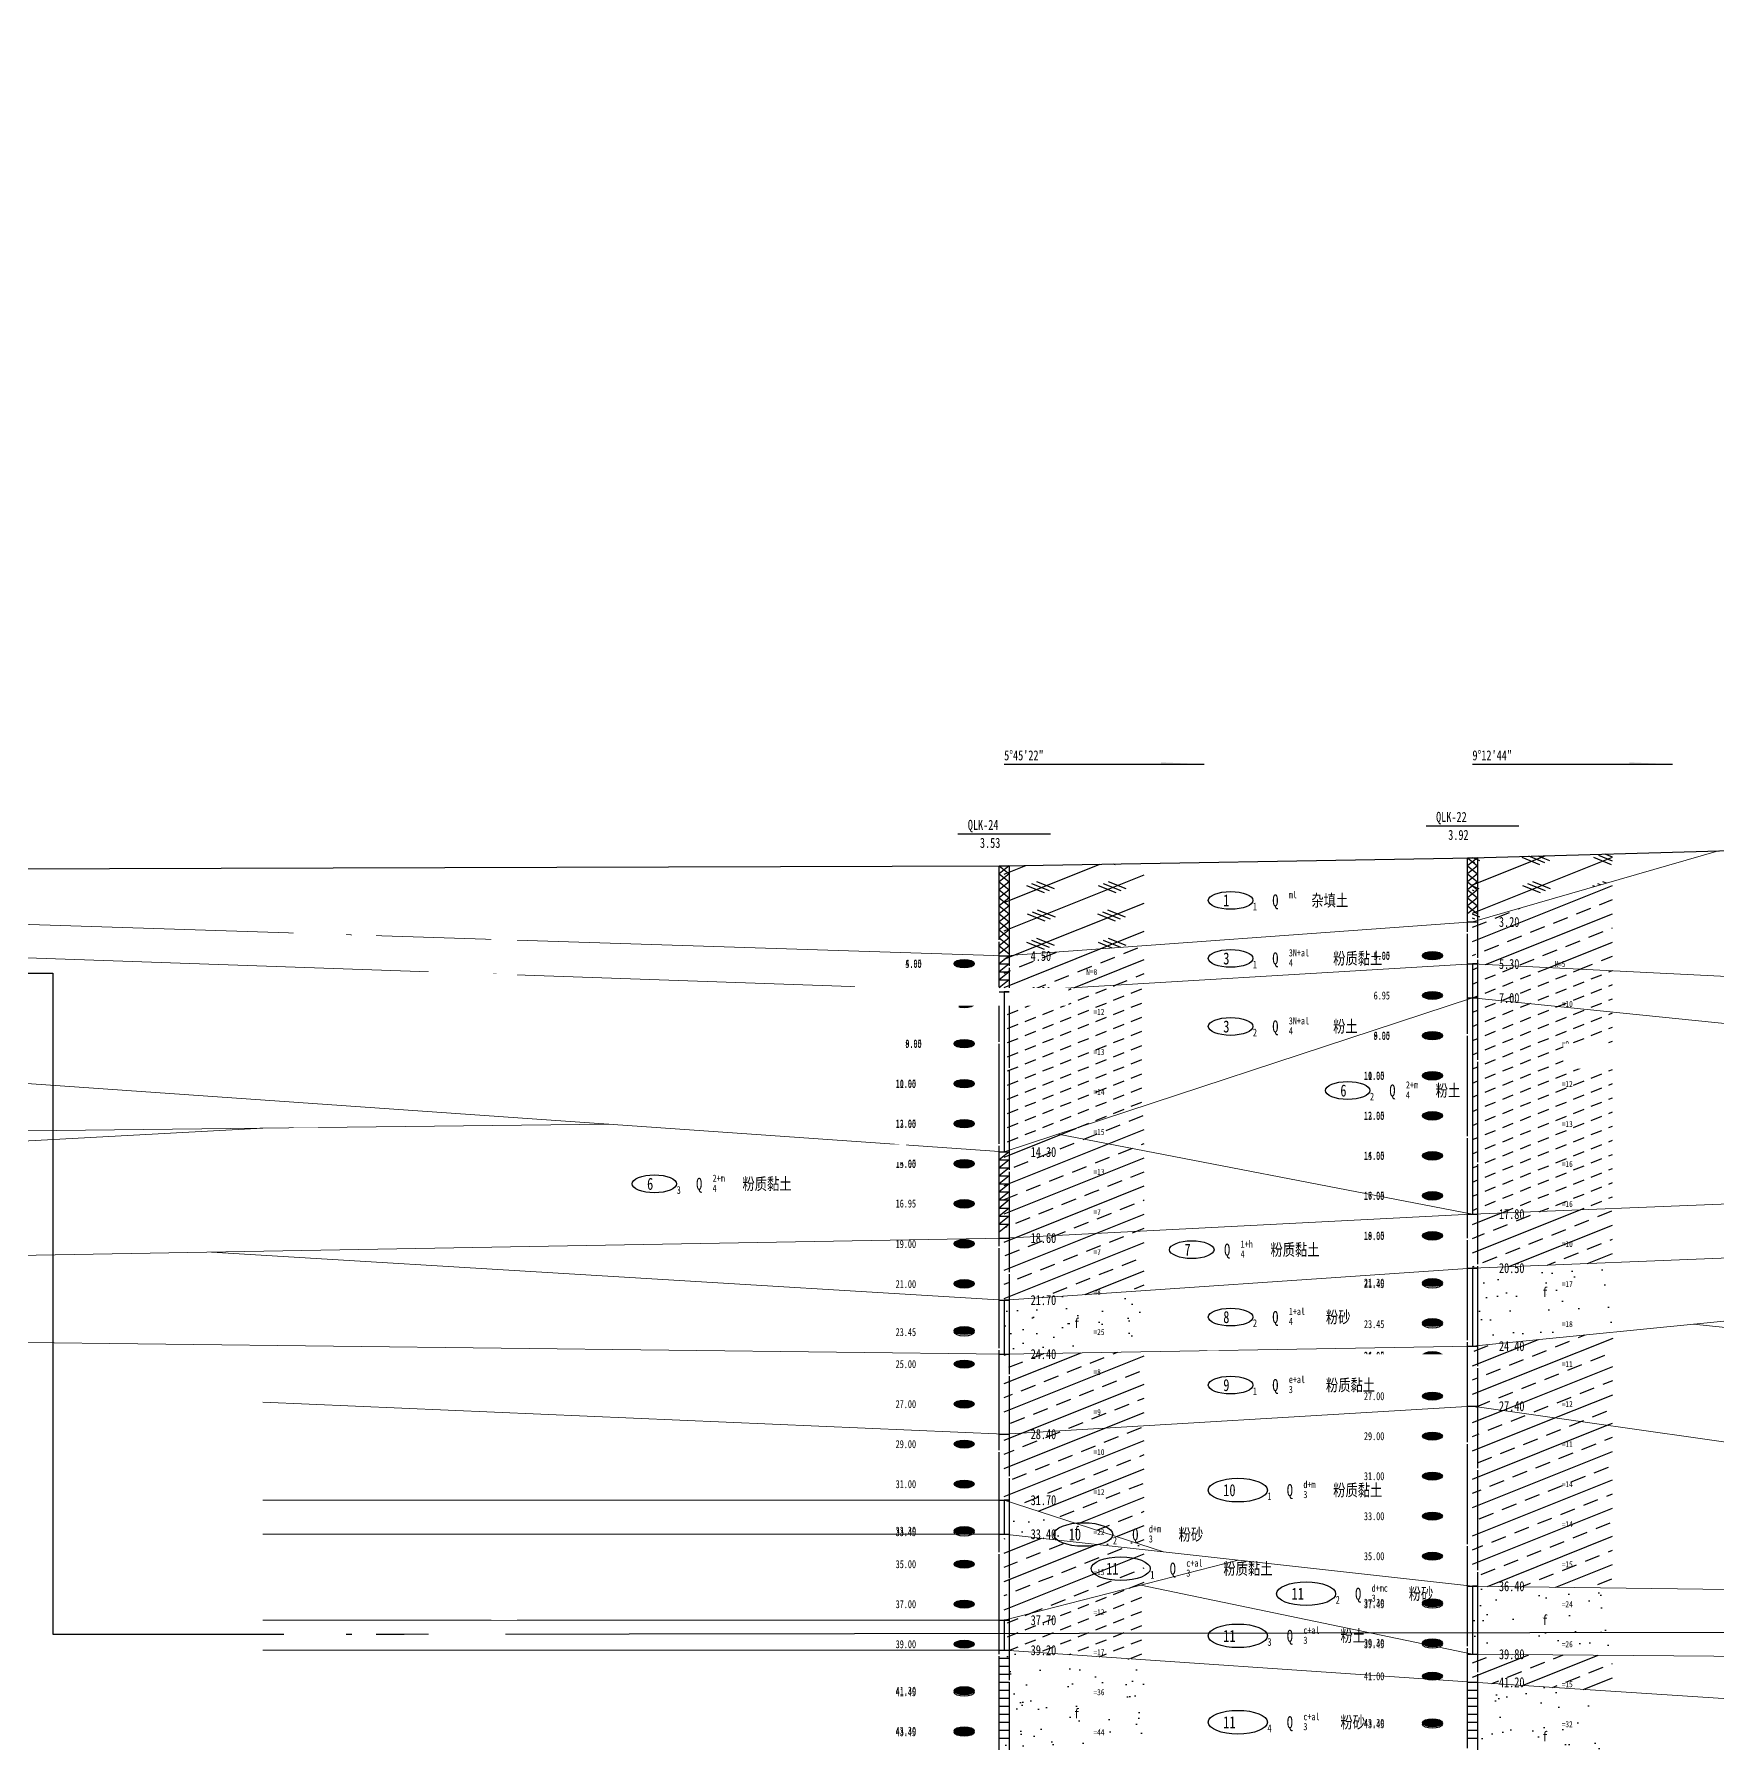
# Model space of a CAD drawing. Header units: millimetres. Extents: x 946 to 3601, y 223 to 2569.
# Drawn here: x 1376.4 to 1460.5, y 293.1 to 378.6 of the extents above; entities that cross this region are included whole.
import ezdxf

# ---------------------------------------------------------------- set-up
doc = ezdxf.new("R2010")
doc.units = ezdxf.units.MM
doc.linetypes.add('sx', pattern=[10, 5, 0, 5, 0])
for name, color, linetype in [('dz-temp', 4, 'Continuous'), ('GiCAD_PouMian', 7, 'Continuous'), ('GICAD_QUYANG', 7, 'Continuous'), ('地形线', 7, 'Continuous'), ('地质-地层符号', 3, 'Continuous'), ('地质-地面线', 7, 'Continuous'), ('地质-填充花纹', 8, 'Continuous'), ('地质-标贯', 7, 'Continuous'), ('地质-钻孔', 7, 'Continuous')]:
    doc.layers.add(name, color=color, linetype=linetype)
doc.layers.add('地质-地层线', color=7, linetype='Continuous', lineweight=15)
doc.layers.add('地质-文字', color=7, linetype='Continuous', lineweight=15)
doc.styles.add('LZ_FONTS_FS', font='', dxfattribs={"width": 0.7})
doc.styles.add('剖线方向', font='', dxfattribs={"width": 0.7, "height": 2.5})
doc.styles.add('叠加符号', font='', dxfattribs={"width": 0.7, "height": 2.5})
doc.styles.add('地层编号', font='', dxfattribs={"width": 0.7, "height": 3})
doc.styles.add('层底标注', font='', dxfattribs={"width": 0.7, "height": 2.5})
doc.styles.add('岩土名称', font='', dxfattribs={"width": 0.7, "height": 3})
doc.styles.add('时代', font='', dxfattribs={"width": 0.7, "height": 3})
doc.styles.add('标贯动探', font='', dxfattribs={"width": 0.7, "height": 1.5})
doc.styles.add('钻孔标注', font='', dxfattribs={"width": 0.7, "height": 2.5})
doc.styles.get('LZ_FONTS_FS').set_extended_font_data('仿宋_GB2312')
doc.styles.get('剖线方向').set_extended_font_data('仿宋_GB2312')
doc.styles.get('叠加符号').set_extended_font_data('仿宋_GB2312')
doc.styles.get('地层编号').set_extended_font_data('仿宋_GB2312')
doc.styles.get('层底标注').set_extended_font_data('仿宋_GB2312')
doc.styles.get('岩土名称').set_extended_font_data('仿宋_GB2312')
doc.styles.get('时代').set_extended_font_data('仿宋_GB2312')
doc.styles.get('标贯动探').set_extended_font_data('仿宋_GB2312')
doc.styles.get('钻孔标注').set_extended_font_data('仿宋_GB2312')
pattern_1 = [(21.80141, (207.059, -62.8771), (-1.7677652, 0.7071061), []), (21.80141, (208.809, -62.8771), (-1.7677652, 0.7071061), [0.7615765, -0.475985])]
pattern_2 = [(17.062863, (207.05897, -62.8771), (2.79036967, 1.24889985), [-5.9751498, 0, -4.4813624, 0, -4.4813624, 0]), (3.01447, (207.059, -62.8771), (7.2145321, 1.8094251), [-2.978456, 0, -7.7439854, 0, -1.7870735, 0]), (345.96657, (201.6935, -62.8771), (11.0733864, -1.5019982), [-1.573447, 0, -6.293788, 0, -7.3427527, 0]), (17.06286, (207.059, -62.877), (-2.941879, 3.021541), [-3.983433, 0, -4.979292, 0, -4.481362, 0]), (3.01447, (207.059, -62.877), (4.858372, 4.093388), [-3.574147, 0, -5.361221, 0, -1.787074, 0]), (345.7037, (201.6935, -62.877), (5.2409553, 1.250378), [-2.088827, 0, -6.788688, 0, -10.444135, 0]), (339.87047, (201.6935, -62.877), (6.9800505, 1.196567), [-0.942291, 0, -3.769163, 0, -3.769163, 0]), (17.06286, (207.059, -62.8771), (6.5425438, 3.7545058), [-1.4937875, 0, -1.4937875, 0, -4.4813624, 0]), (3.01447, (207.059, -62.877), (2.716851, 3.980613), [-3.574147, 0, -7.743985, 0, -1.787074, 0]), (345.7037, (201.6935, -62.877), (15.682466, 1.374167), [-6.266481, 0, -2.611034, 0, -2.611034, 0]), (339.8705, (201.6935, -62.877), (230427.237503, -84451.983463), [-1.187286, 0, -9.894053, 0, -0.94229, 0])]
pattern_3 = [(21.80141, (207.059, -62.8771), (-0.88388348, 0.3535534), [0.571183, -0.38078866])]
pattern_4 = [(21.80141, (207.059, -62.8771), (-1.767767, 0.7071068), []), (158.1986, (207.684, -62.977), (-3.535534, -1.4142136), [0.951972, -2.855915]), (158.1986, (207.434, -63.077), (-3.535534, -1.4142136), [0.951972, -2.855915]), (158.1986, (207.184, -63.177), (-3.535534, -1.4142136), [0.951972, -2.855915]), (158.1986, (211.184, -62.977), (-3.535534, -1.4142136), [0.951972, -2.855915]), (158.1986, (210.934, -63.077), (-3.535534, -1.4142136), [0.951972, -2.855915]), (158.1986, (210.684, -63.177), (-3.535534, -1.4142136), [0.951972, -2.855915])]

# ---------------------------------------------------------------- blocks, each defined once
blk = doc.blocks.new('pxfx')
blk.add_hatch(color=7).paths.add_polyline_path([(15.69, 0), (15.69, 0.52), (20.1, 0)])
at = {"color": 7, "linetype": 'Continuous'}
blk.add_wipeout([(-10.23, -0.22), (10.32, -0.22), (10.32, 0.73), (-10.23, 0.73)], dxfattribs=at)
at = {"layer": '地形线', "color": 7}
blk.add_line((20, 0), (0, 0), dxfattribs=at)
blk = doc.blocks.new('WipeoutBlock')
at = {"color": 7}
blk.add_wipeout([(0, 0), (0, 1), (1, 1), (1, 0)], dxfattribs=at)
blk = doc.blocks.new('gkqy_yuan.dwg不标1')
at = {"layer": 'GiCAD_PouMian'}
h = blk.add_hatch(color=7, dxfattribs=at)
edge = h.paths.add_edge_path()
edge.add_arc((0, 0), 1, 0, 360)
at = {"layer": 'GICAD_QUYANG', "color": 7}
blk.add_circle((0, 0), 1, dxfattribs=at)
blk = doc.blocks.new('gkqy_rao.dwg不标1')
at = {"layer": 'GICAD_QUYANG', "color": 7}
blk.add_circle((0, 0), 1, dxfattribs=at)

msp = doc.modelspace()

# ---------------------------------------------------------------- hatches: boundary and pattern name
at = {"layer": '地质-填充花纹', "linetype": 'Continuous'}
h = msp.add_hatch(dxfattribs=at)
h.set_pattern_fill('GKZTT', color=256, scale=0.25, style=0, pattern_type=2)
h.set_pattern_definition(pattern_4)
h.paths.add_polyline_path([(1455.288, 336.205), (1448.288, 334.187), (1448.288, 337.387), (1455.288, 337.584)])
h = msp.add_hatch(dxfattribs=at)
h.set_pattern_fill('GKZTT', color=256, scale=0.25, style=0, pattern_type=2)
h.set_pattern_definition(pattern_4)
h.paths.add_polyline_path([(1431.888, 332.996), (1424.888, 332.489), (1424.888, 336.989), (1431.888, 337.108)])
h = msp.add_hatch(dxfattribs=at)
h.set_pattern_fill('GLYNT', color=256, scale=0.25, style=0, pattern_type=2)
h.set_pattern_definition(pattern_1)
h.paths.add_polyline_path([(1455.288, 331.743), (1448.288, 332.087), (1448.288, 334.187), (1455.288, 336.205)])
h = msp.add_hatch(dxfattribs=at)
h.set_pattern_fill('GLYNT', color=256, scale=0.25, style=0, pattern_type=2)
h.set_pattern_definition(pattern_1)
h.paths.add_polyline_path([(1431.888, 331.107), (1424.888, 330.689), (1424.888, 332.489), (1431.888, 332.996)])
h = msp.add_hatch(dxfattribs=at)
h.set_pattern_fill('GKFT', color=256, scale=0.25, style=0, pattern_type=2)
h.set_pattern_definition(pattern_3)
h.paths.add_polyline_path([(1455.288, 331.743), (1455.288, 329.673), (1448.288, 330.387), (1448.288, 332.087)])
h = msp.add_hatch(dxfattribs=at)
h.set_pattern_fill('GKFT', color=256, scale=0.25, style=0, pattern_type=2)
h.set_pattern_definition(pattern_3)
h.paths.add_polyline_path([(1431.888, 324.991), (1424.888, 322.689), (1424.888, 330.689), (1431.888, 331.107)])
h = msp.add_hatch(dxfattribs=at)
h.set_pattern_fill('GKFT', color=256, scale=0.25, style=0, pattern_type=2)
h.set_pattern_definition(pattern_3)
h.paths.add_polyline_path([(1455.288, 329.673), (1455.288, 319.869), (1448.288, 319.587), (1448.288, 330.387)])
h = msp.add_hatch(dxfattribs=at)
h.set_pattern_fill('GLYNT', color=256, scale=0.25, style=0, pattern_type=2)
h.set_pattern_definition(pattern_1)
h.paths.add_polyline_path([(1431.888, 322.003), (1424.888, 318.389), (1424.888, 322.689), (1431.888, 324.991)])
h = msp.add_hatch(dxfattribs=at)
h.set_pattern_fill('GLYNT', color=256, scale=0.25, style=0, pattern_type=2)
h.set_pattern_definition(pattern_1)
h.paths.add_polyline_path([(1431.888, 315.767), (1424.888, 315.289), (1424.888, 318.389), (1431.888, 322.003)])
h = msp.add_hatch(dxfattribs=at)
h.set_pattern_fill('GLYNT', color=256, scale=0.25, style=0, pattern_type=2)
h.set_pattern_definition(pattern_1)
h.paths.add_polyline_path([(1455.288, 317.169), (1448.288, 316.887), (1448.288, 319.587), (1455.288, 319.869)])
h = msp.add_hatch(dxfattribs=at)
h.set_pattern_fill('GLXS', color=256, scale=0.25, style=0, pattern_type=2)
h.set_pattern_definition(pattern_2)
h.paths.add_polyline_path([(1455.296, 313.682), (1448.288, 312.987), (1448.288, 316.887), (1455.288, 317.169)])
h = msp.add_hatch(dxfattribs=at)
h.set_pattern_fill('GLXS', color=256, scale=0.25, style=0, pattern_type=2)
h.set_pattern_definition(pattern_2)
h.paths.add_polyline_path([(1431.888, 312.708), (1424.888, 312.589), (1424.888, 315.289), (1431.888, 315.767)])
h = msp.add_hatch(dxfattribs=at)
h.set_pattern_fill('GLYNT', color=256, scale=0.25, style=0, pattern_type=2)
h.set_pattern_definition(pattern_1)
h.paths.add_polyline_path([(1455.288, 308.989), (1448.288, 309.987), (1448.288, 312.987), (1455.315, 313.684)])
h = msp.add_hatch(dxfattribs=at)
h.set_pattern_fill('GLYNT', color=256, scale=0.25, style=0, pattern_type=2)
h.set_pattern_definition(pattern_1)
h.paths.add_polyline_path([(1431.888, 309.007), (1424.888, 308.589), (1424.888, 312.589), (1431.888, 312.708)])
h = msp.add_hatch(dxfattribs=at)
h.set_pattern_fill('GLYNT', color=256, scale=0.25, style=0, pattern_type=2)
h.set_pattern_definition(pattern_1)
h.paths.add_polyline_path([(1455.288, 308.989), (1455.288, 300.899), (1448.288, 300.987), (1448.288, 309.987)])
h = msp.add_hatch(dxfattribs=at)
h.set_pattern_fill('GLYNT', color=256, scale=0.25, style=0, pattern_type=2)
h.set_pattern_definition(pattern_1)
h.paths.add_polyline_path([(1431.888, 303.014), (1424.888, 305.289), (1424.888, 308.589), (1431.888, 309.007)])
h = msp.add_hatch(dxfattribs=at)
h.set_pattern_fill('GLXS', color=256, scale=0.25, style=0, pattern_type=2)
h.set_pattern_definition(pattern_2)
h.paths.add_polyline_path([(1431.888, 303.014), (1431.888, 302.81), (1424.888, 303.589), (1424.888, 305.289)])
h = msp.add_hatch(dxfattribs=at)
h.set_pattern_fill('GLYNT', color=256, scale=0.25, style=0, pattern_type=2)
h.set_pattern_definition(pattern_1)
h.paths.add_polyline_path([(1431.888, 302.81), (1431.888, 301.083), (1431.713, 301.038), (1424.888, 299.289), (1424.888, 303.589)])
h = msp.add_hatch(dxfattribs=at)
h.set_pattern_fill('GKFT', color=256, scale=0.25, style=0, pattern_type=2)
h.set_pattern_definition(pattern_3)
h.paths.add_polyline_path([(1431.888, 301.002), (1431.888, 297.309), (1424.888, 297.789), (1424.888, 299.289), (1431.713, 301.038)])
h = msp.add_hatch(dxfattribs=at)
h.set_pattern_fill('GLXS', color=256, scale=0.25, style=0, pattern_type=2)
h.set_pattern_definition(pattern_2)
h.paths.add_polyline_path([(1455.288, 300.899), (1455.288, 297.528), (1448.288, 297.587), (1448.288, 300.987)])
h = msp.add_hatch(dxfattribs=at)
h.set_pattern_fill('GLXS', color=256, scale=0.25, style=0, pattern_type=2)
h.set_pattern_definition(pattern_2)
h.paths.add_polyline_path([(1431.888, 297.309), (1431.888, 291.508), (1424.888, 291.689), (1424.888, 297.789)])
h = msp.add_hatch(dxfattribs=at)
h.set_pattern_fill('GLYNT', color=256, scale=0.25, style=0, pattern_type=2)
h.set_pattern_definition(pattern_1)
h.paths.add_polyline_path([(1455.288, 297.528), (1455.288, 295.729), (1448.288, 296.187), (1448.288, 297.587)])
h = msp.add_hatch(dxfattribs=at)
h.set_pattern_fill('GLXS', color=256, scale=0.25, style=0, pattern_type=2)
h.set_pattern_definition(pattern_2)
h.paths.add_polyline_path([(1455.288, 295.729), (1455.288, 290.715), (1448.288, 291.087), (1448.288, 296.187)])

# ---------------------------------------------------------------- linework, layer by layer
at = {"layer": 'dz-temp', "color": 7, "linetype": 'Continuous'}
for p, q in [((1359.8, 331.57), (1377.35, 331.628)), ((1377.35, 331.63), (1377.35, 298.586)), ((1394.9, 298.586), (1589.7, 298.884))]:
    msp.add_line(p, q, dxfattribs=at)
at = {"layer": 'dz-temp', "color": 7}
msp.add_line((1377.35, 298.586), (1394.9, 298.586), dxfattribs=at)
at = {"layer": '地质-地层符号', "color": 7, "linetype": 'Continuous'}
for centre, major_axis in [((1436.201, 335.263), (-1.113, 0)), ((1436.201, 332.363), (-1.113, 0)), ((1436.201, 328.963), (-1.113, 0)), ((1442.051, 325.762), (-1.113, 0)), ((1407.409, 321.097), (-1.113, 0)), ((1434.265, 317.806), (-1.113, 0)), ((1436.201, 314.438), (-1.113, 0)), ((1436.565, 305.788), (-1.476, 0)), ((1428.843, 303.571), (-1.476, 0)), ((1430.715, 301.863), (-1.476, 0)), ((1439.977, 300.61), (-1.476, 0)), ((1436.565, 298.505), (-1.476, 0)), ((1436.565, 294.188), (-1.476, 0))]:
    msp.add_ellipse(centre, major_axis=major_axis, ratio=0.4, dxfattribs=at)
at = {"layer": '地质-地层线', "color": 7}
for p, q in [((1448.288, 334.187), (1460.588, 337.733)), ((1350.788, 334.874), (1424.888, 332.489)), ((1424.888, 332.489), (1448.288, 334.187)), ((1350.788, 333.274), (1424.888, 330.689)), ((1424.888, 330.689), (1448.288, 332.087)), ((1448.288, 332.087), (1472.888, 330.88)), ((1424.888, 322.689), (1448.288, 330.387)), ((1448.288, 330.387), (1472.888, 327.88)), ((1350.788, 327.874), (1424.888, 322.689)), ((1350.788, 323.474), (1405.128, 324.071)), ((1350.788, 321.874), (1387.838, 323.881)), ((1427.59, 323.577), (1448.288, 319.587)), ((1448.288, 319.587), (1472.888, 320.58)), ((1424.888, 318.389), (1448.538, 319.597)), ((1350.788, 317.074), (1424.888, 318.389)), ((1448.288, 316.887), (1472.888, 317.88)), ((1385.283, 317.686), (1424.888, 315.289)), ((1424.888, 315.289), (1448.288, 316.887)), ((1448.288, 312.987), (1470.388, 315.18)), ((1459.338, 314.083), (1472.888, 312.68)), ((1350.788, 313.474), (1424.888, 312.589)), ((1424.888, 312.589), (1448.288, 312.987)), ((1387.838, 310.181), (1424.888, 308.589)), ((1424.888, 308.589), (1448.288, 309.987)), ((1448.288, 309.987), (1472.888, 306.48)), ((1387.838, 305.289), (1424.888, 305.289)), ((1424.888, 305.289), (1432.844, 302.704)), ((1387.838, 303.589), (1424.888, 303.589)), ((1424.888, 303.589), (1448.288, 300.987)), ((1424.888, 299.289), (1436.588, 302.288)), ((1431.713, 301.038), (1448.288, 297.587)), ((1448.288, 300.987), (1472.888, 300.68)), ((1387.838, 299.289), (1424.888, 299.289)), ((1387.838, 297.789), (1424.888, 297.789)), ((1424.888, 297.789), (1448.288, 296.187)), ((1448.288, 297.587), (1472.888, 297.38)), ((1448.288, 296.187), (1472.888, 294.58))]:
    msp.add_line(p, q, dxfattribs=at)
at = {"layer": '地质-地面线', "color": 7, "linetype": 'Continuous'}
for p, q in [((1448.288, 337.387), (1472.888, 338.08)), ((1350.788, 336.774), (1424.888, 336.989)), ((1424.888, 336.989), (1448.288, 337.387))]:
    msp.add_line(p, q, dxfattribs=at)
at = {"layer": '地质-钻孔', "color": 7, "linetype": 'Continuous'}
for p, q in [((1422.572, 338.589), (1427.204, 338.589)), ((1445.972, 338.987), (1450.604, 338.987)), ((1424.638, 336.989), (1425.138, 336.989)), ((1424.638, 336.989), (1425.138, 336.589)), ((1425.138, 336.989), (1424.638, 336.589)), ((1448.038, 337.387), (1448.538, 337.387)), ((1448.038, 337.387), (1448.538, 336.987)), ((1448.538, 337.387), (1448.038, 336.987)), ((1448.038, 336.987), (1448.538, 336.587)), ((1448.538, 336.987), (1448.038, 336.587)), ((1424.638, 336.589), (1425.138, 336.189)), ((1425.138, 336.589), (1424.638, 336.189)), ((1424.638, 336.189), (1425.138, 335.789)), ((1425.138, 336.189), (1424.638, 335.789)), ((1448.038, 336.587), (1448.538, 336.187)), ((1448.538, 336.587), (1448.038, 336.187)), ((1448.038, 336.187), (1448.538, 335.787)), ((1448.538, 336.187), (1448.038, 335.787)), ((1424.638, 335.789), (1425.138, 335.389)), ((1425.138, 335.789), (1424.638, 335.389)), ((1424.638, 335.389), (1425.138, 334.989)), ((1425.138, 335.389), (1424.638, 334.989)), ((1424.638, 334.989), (1425.138, 334.589)), ((1425.138, 334.989), (1424.638, 334.589)), ((1448.038, 335.787), (1448.538, 335.387)), ((1448.538, 335.787), (1448.038, 335.387)), ((1448.038, 335.387), (1448.538, 334.987)), ((1448.538, 335.387), (1448.038, 334.987)), ((1448.038, 334.987), (1448.538, 334.587)), ((1448.538, 334.987), (1448.038, 334.587)), ((1424.638, 334.589), (1425.138, 334.189)), ((1425.138, 334.589), (1424.638, 334.189)), ((1424.638, 334.189), (1425.138, 333.789)), ((1425.138, 334.189), (1424.638, 333.789)), ((1448.038, 334.187), (1448.538, 334.187)), ((1448.038, 334.187), (1448.538, 334.187)), ((1424.638, 333.789), (1425.138, 333.389)), ((1425.138, 333.789), (1424.638, 333.389)), ((1424.638, 333.389), (1425.138, 332.989)), ((1425.138, 333.389), (1424.638, 332.989)), ((1424.638, 332.989), (1425.138, 332.589)), ((1425.138, 332.989), (1424.638, 332.589)), ((1424.638, 332.489), (1425.138, 332.489)), ((1424.638, 332.489), (1425.138, 332.489)), ((1425.138, 332.489), (1424.638, 332.089)), ((1424.638, 332.489), (1425.138, 332.489)), ((1425.138, 332.489), (1425.138, 332.489)), ((1424.638, 332.089), (1425.138, 332.089)), ((1425.138, 332.089), (1424.638, 331.689)), ((1424.638, 331.689), (1425.138, 331.689)), ((1425.138, 332.089), (1425.138, 332.089)), ((1425.138, 331.689), (1425.138, 331.689)), ((1448.038, 332.087), (1448.538, 332.087)), ((1448.038, 332.087), (1448.538, 332.087)), ((1448.038, 332.087), (1448.538, 332.087)), ((1448.538, 332.087), (1448.288, 332.087)), ((1448.288, 332.087), (1448.288, 330.387)), ((1448.038, 330.387), (1448.538, 330.387)), ((1448.038, 330.387), (1448.538, 330.387)), ((1448.038, 330.387), (1448.538, 330.387)), ((1448.538, 330.387), (1448.288, 330.387)), ((1448.288, 330.387), (1448.288, 319.587)), ((1424.638, 322.689), (1425.138, 322.689)), ((1424.638, 322.689), (1425.138, 322.689)), ((1425.138, 322.689), (1424.638, 322.289)), ((1424.638, 322.689), (1425.138, 322.689)), ((1424.638, 322.289), (1425.138, 322.289)), ((1425.138, 322.289), (1424.638, 321.889)), ((1425.138, 322.689), (1425.138, 322.689)), ((1425.138, 322.289), (1425.138, 322.289)), ((1424.638, 321.889), (1425.138, 321.889)), ((1425.138, 321.889), (1424.638, 321.489)), ((1424.638, 321.489), (1425.138, 321.489)), ((1425.138, 321.489), (1424.638, 321.089)), ((1425.138, 321.889), (1425.138, 321.889)), ((1425.138, 321.489), (1425.138, 321.489)), ((1424.638, 321.089), (1425.138, 321.089)), ((1425.138, 321.089), (1424.638, 320.689)), ((1424.638, 320.689), (1425.138, 320.689)), ((1425.138, 320.689), (1424.638, 320.289)), ((1425.138, 321.089), (1425.138, 321.089)), ((1425.138, 320.689), (1425.138, 320.689)), ((1424.638, 320.289), (1425.138, 320.289)), ((1425.138, 320.289), (1424.638, 319.889)), ((1424.638, 319.889), (1425.138, 319.889)), ((1425.138, 319.889), (1424.638, 319.489)), ((1425.138, 320.289), (1425.138, 320.289)), ((1425.138, 319.889), (1425.138, 319.889)), ((1448.038, 319.587), (1448.538, 319.587)), ((1448.038, 319.587), (1448.538, 319.587)), ((1424.638, 319.489), (1425.138, 319.489)), ((1425.138, 319.489), (1424.638, 319.089)), ((1424.638, 319.089), (1425.138, 319.089)), ((1425.138, 319.089), (1424.638, 318.689)), ((1425.138, 319.489), (1425.138, 319.489)), ((1425.138, 319.089), (1425.138, 319.089)), ((1424.638, 318.389), (1425.138, 318.389)), ((1424.638, 318.389), (1425.138, 318.389)), ((1448.038, 316.887), (1448.538, 316.887)), ((1448.038, 316.887), (1448.538, 316.887)), ((1448.038, 316.887), (1448.538, 316.887)), ((1448.538, 316.887), (1448.288, 316.887)), ((1448.288, 316.887), (1448.288, 312.987)), ((1424.638, 315.289), (1425.138, 315.289)), ((1424.638, 315.289), (1425.138, 315.289)), ((1424.638, 315.289), (1425.138, 315.289)), ((1425.138, 315.289), (1424.888, 315.289)), ((1424.888, 315.289), (1424.888, 312.589)), ((1424.638, 312.589), (1425.138, 312.589)), ((1424.638, 312.589), (1425.138, 312.589)), ((1448.038, 309.987), (1448.538, 309.987)), ((1448.038, 309.987), (1448.538, 309.987)), ((1424.638, 308.589), (1425.138, 308.589)), ((1424.638, 308.589), (1425.138, 308.589)), ((1424.638, 305.289), (1425.138, 305.289)), ((1424.638, 305.289), (1425.138, 305.289)), ((1424.638, 305.289), (1425.138, 305.289)), ((1425.138, 305.289), (1424.888, 305.289)), ((1424.888, 305.289), (1424.888, 303.589)), ((1424.638, 303.589), (1425.138, 303.589)), ((1424.638, 303.589), (1425.138, 303.589)), ((1448.038, 300.987), (1448.538, 300.987)), ((1448.038, 300.987), (1448.538, 300.987)), ((1448.038, 300.987), (1448.538, 300.987)), ((1448.538, 300.987), (1448.288, 300.987)), ((1448.288, 300.987), (1448.288, 297.587)), ((1424.638, 299.289), (1425.138, 299.289)), ((1424.638, 299.289), (1425.138, 299.289)), ((1424.638, 299.289), (1425.138, 299.289)), ((1425.138, 299.289), (1424.888, 299.289)), ((1424.888, 299.289), (1424.888, 297.789)), ((1424.638, 297.789), (1425.138, 297.789)), ((1424.638, 297.789), (1425.138, 297.789)), ((1424.638, 297.789), (1425.138, 297.789)), ((1424.638, 297.389), (1425.138, 297.389)), ((1448.038, 297.587), (1448.538, 297.587)), ((1448.038, 297.587), (1448.538, 297.587)), ((1424.638, 296.989), (1425.138, 296.989)), ((1424.638, 296.589), (1425.138, 296.589)), ((1424.638, 296.189), (1425.138, 296.189)), ((1424.638, 295.789), (1425.138, 295.789)), ((1448.038, 296.187), (1448.538, 296.187)), ((1448.038, 296.187), (1448.538, 296.187)), ((1448.038, 296.187), (1448.538, 296.187)), ((1448.038, 295.787), (1448.538, 295.787)), ((1424.638, 295.389), (1425.138, 295.389)), ((1424.638, 294.989), (1425.138, 294.989)), ((1448.038, 295.387), (1448.538, 295.387)), ((1448.038, 294.987), (1448.538, 294.987)), ((1424.638, 294.589), (1425.138, 294.589)), ((1424.638, 294.189), (1425.138, 294.189)), ((1448.038, 294.587), (1448.538, 294.587)), ((1448.038, 294.187), (1448.538, 294.187)), ((1424.638, 293.789), (1425.138, 293.789)), ((1424.638, 293.389), (1425.138, 293.389)), ((1448.038, 293.787), (1448.538, 293.787)), ((1448.038, 293.387), (1448.538, 293.387))]:
    msp.add_line(p, q, dxfattribs=at)
at = {"layer": '地质-钻孔', "color": 7, "linetype": 'sx'}
for p, q in [((1424.638, 336.989), (1425.138, 336.989)), ((1424.638, 266.989), (1424.638, 336.989)), ((1425.138, 336.989), (1425.138, 266.989)), ((1448.038, 337.387), (1448.538, 337.387)), ((1448.038, 267.387), (1448.038, 337.387)), ((1448.538, 337.387), (1448.538, 267.387))]:
    msp.add_line(p, q, dxfattribs=at)

# ---------------------------------------------------------------- block references
at = {"linetype": 'Continuous'}
for p, xscale, yscale in [((1433.652, 377.532), 4.450270262898312, 1.025297296822946), ((1457.379, 369.194), 3.101081073709065, 1.025297296822946), ((1389.379, 356.276), 2.621621580381725, 0.4518918918918917), ((1389.379, 355.281), 2.621621580381725, 0.4605405405405509), ((1399.263, 355.096), 1.289729711171685, 0.3654054054053904), ((1389.379, 353.281), 2.621621580381725, 0.4605405405405509), ((1399.263, 353.096), 1.289729711171685, 0.3654054054053904), ((1389.379, 351.286), 2.621621580381725, 0.4518918918918917), ((1399.263, 351.096), 1.289729711171685, 0.3654054054053904), ((1389.379, 349.446), 2.621621580381725, 0.4605405405405509), ((1399.263, 349.096), 1.289729711171685, 0.3654054054053904), ((1389.379, 347.446), 2.621621580381725, 0.4605405405405509), ((1396.125, 346.896), 3.227026975477156, 0.5556756756756659), ((1437.13, 345.155), 3.827567547823446, 1.261189183291599), ((1389.379, 345.121), 2.621621580381725, 0.4605405405405509), ((1399.263, 345.096), 1.289729711171685, 0.3654054054053904), ((1396.125, 344.096), 3.227026975477156, 0.5556756756756659), ((1389.379, 343.446), 2.621621580381725, 0.4605405405405509), ((1399.263, 343.096), 1.289729711171685, 0.3654054054053904), ((1389.379, 341.446), 2.621621580381725, 0.4605405405405509), ((1399.263, 341.096), 1.289729711171685, 0.3654054054053904), ((1389.379, 339.446), 2.621621580381725, 0.4605405405405509), ((1399.263, 339.096), 1.289729711171685, 0.3654054054053904), ((1389.379, 337.446), 2.621621580381725, 0.4605405405405509), ((1389.379, 335.446), 2.621621580381725, 0.4605405405405509), ((1389.379, 329.286), 2.621621580381725, 0.4605405405405509), ((1399.263, 329.246), 1.289729711171685, 0.3654054054053904), ((1389.379, 320.446), 2.621621580381725, 0.4605405405405509), ((1399.263, 320.096), 1.289729711171685, 0.3589189189189074), ((1389.379, 314.286), 2.621621580381725, 0.4605405405405509), ((1399.263, 314.296), 1.289729711171685, 0.3654054054053904), ((1389.379, 306.286), 2.621621580381725, 0.4605405405405509), ((1399.263, 306.306), 1.289729711171685, 0.3654054054053904), ((1389.379, 304.291), 2.621621580381725, 0.4605405405405509), ((1399.263, 304.296), 1.289729711171685, 0.3654054054053904), ((1389.379, 302.296), 2.621621580381725, 0.4605405405405509), ((1399.263, 302.296), 1.289729711171685, 0.3654054054053904), ((1389.379, 300.446), 2.621621580381725, 0.4605405405405509), ((1396.125, 300.596), 3.227026975477156, 0.5556756756756659)]:
    msp.add_blockref('WipeoutBlock', p, dxfattribs=dict(at, xscale=xscale, yscale=yscale))
at = {"color": 7, "linetype": 'Continuous', "xscale": 0.5, "yscale": 0.2}
for name, p in [('pxfx', (1424.888, 342.063)), ('pxfx', (1448.288, 342.063)), ('gkqy_yuan.dwg不标1', (1446.288, 332.512)), ('gkqy_yuan.dwg不标1', (1446.288, 332.487)), ('gkqy_yuan.dwg不标1', (1422.888, 332.114)), ('gkqy_yuan.dwg不标1', (1422.888, 332.089)), ('gkqy_yuan.dwg不标1', (1446.288, 330.512)), ('gkqy_yuan.dwg不标1', (1422.888, 330.114)), ('gkqy_yuan.dwg不标1', (1422.888, 330.089)), ('gkqy_yuan.dwg不标1', (1422.888, 328.114)), ('gkqy_yuan.dwg不标1', (1422.888, 328.089)), ('gkqy_yuan.dwg不标1', (1446.288, 328.512)), ('gkqy_yuan.dwg不标1', (1446.288, 328.487)), ('gkqy_yuan.dwg不标1', (1446.288, 326.512)), ('gkqy_yuan.dwg不标1', (1446.288, 326.487)), ('gkqy_yuan.dwg不标1', (1422.888, 326.114)), ('gkqy_yuan.dwg不标1', (1422.888, 326.089)), ('gkqy_yuan.dwg不标1', (1446.288, 324.512)), ('gkqy_yuan.dwg不标1', (1422.888, 324.114)), ('gkqy_yuan.dwg不标1', (1422.888, 324.089)), ('gkqy_yuan.dwg不标1', (1446.288, 324.487)), ('gkqy_yuan.dwg不标1', (1422.888, 322.114)), ('gkqy_yuan.dwg不标1', (1422.888, 322.089)), ('gkqy_yuan.dwg不标1', (1446.288, 322.512)), ('gkqy_yuan.dwg不标1', (1446.288, 322.487)), ('gkqy_yuan.dwg不标1', (1446.288, 320.512)), ('gkqy_yuan.dwg不标1', (1446.288, 320.487)), ('gkqy_yuan.dwg不标1', (1422.888, 320.114)), ('gkqy_yuan.dwg不标1', (1422.888, 320.089)), ('gkqy_yuan.dwg不标1', (1422.888, 318.114)), ('gkqy_yuan.dwg不标1', (1422.888, 318.089)), ('gkqy_yuan.dwg不标1', (1446.288, 318.512)), ('gkqy_yuan.dwg不标1', (1446.288, 318.487)), ('gkqy_yuan.dwg不标1', (1422.888, 316.114)), ('gkqy_yuan.dwg不标1', (1422.888, 316.089)), ('gkqy_yuan.dwg不标1', (1446.288, 316.162)), ('gkqy_rao.dwg不标1', (1446.288, 316.087)), ('gkqy_yuan.dwg不标1', (1422.888, 313.764)), ('gkqy_rao.dwg不标1', (1422.888, 313.689)), ('gkqy_yuan.dwg不标1', (1446.288, 314.162)), ('gkqy_rao.dwg不标1', (1446.288, 314.087)), ('gkqy_yuan.dwg不标1', (1422.888, 312.089)), ('gkqy_yuan.dwg不标1', (1446.288, 312.512)), ('gkqy_yuan.dwg不标1', (1446.288, 312.487)), ('gkqy_yuan.dwg不标1', (1422.888, 310.089)), ('gkqy_yuan.dwg不标1', (1446.288, 310.487)), ('gkqy_yuan.dwg不标1', (1446.288, 308.487)), ('gkqy_yuan.dwg不标1', (1422.888, 308.089)), ('gkqy_yuan.dwg不标1', (1422.888, 306.089)), ('gkqy_yuan.dwg不标1', (1446.288, 306.487)), ('gkqy_yuan.dwg不标1', (1446.288, 304.487)), ('gkqy_yuan.dwg不标1', (1422.888, 303.764)), ('gkqy_rao.dwg不标1', (1422.888, 303.689)), ('gkqy_yuan.dwg不标1', (1446.288, 302.487)), ('gkqy_yuan.dwg不标1', (1422.888, 302.089)), ('gkqy_yuan.dwg不标1', (1422.888, 300.089)), ('gkqy_yuan.dwg不标1', (1446.288, 300.162)), ('gkqy_rao.dwg不标1', (1446.288, 300.087)), ('gkqy_yuan.dwg不标1', (1422.888, 298.089)), ('gkqy_yuan.dwg不标1', (1446.288, 298.162)), ('gkqy_rao.dwg不标1', (1446.288, 298.087)), ('gkqy_yuan.dwg不标1', (1446.288, 296.487)), ('gkqy_yuan.dwg不标1', (1422.888, 295.764)), ('gkqy_rao.dwg不标1', (1422.888, 295.689)), ('gkqy_yuan.dwg不标1', (1422.888, 293.764)), ('gkqy_yuan.dwg不标1', (1446.288, 294.162)), ('gkqy_rao.dwg不标1', (1446.288, 294.087)), ('gkqy_yuan.dwg不标1', (1422.888, 293.689))]:
    msp.add_blockref(name, p, dxfattribs=at)

# ---------------------------------------------------------------- texts
at = {"color": 7, "linetype": 'Continuous', "style": 'LZ_FONTS_FS', "width": 0.75}
for s, p in [('4.95', (1443.351, 332.312)), ('5.00', (1443.351, 332.287)), ('4.95', (1419.951, 331.914)), ('5.00', (1419.951, 331.889)), ('6.95', (1443.351, 330.312)), ('6.95', (1419.951, 329.914)), ('7.00', (1419.951, 329.889)), ('8.95', (1419.951, 327.914)), ('9.00', (1419.951, 327.889)), ('8.95', (1443.351, 328.312)), ('9.00', (1443.351, 328.287)), ('10.95', (1442.866, 326.312)), ('11.00', (1442.866, 326.287)), ('10.95', (1419.466, 325.914)), ('11.00', (1419.466, 325.889)), ('12.95', (1442.866, 324.312)), ('12.95', (1419.466, 323.914)), ('13.00', (1419.466, 323.889)), ('13.00', (1442.866, 324.287)), ('14.95', (1419.466, 321.914)), ('15.00', (1419.466, 321.889)), ('14.95', (1442.866, 322.312)), ('15.00', (1442.866, 322.287)), ('16.95', (1442.866, 320.312)), ('17.00', (1442.866, 320.287)), ('16.95', (1419.466, 319.914)), ('19.00', (1419.466, 317.889)), ('18.95', (1442.866, 318.312)), ('19.00', (1442.866, 318.287)), ('21.00', (1419.466, 315.889)), ('21.30', (1442.866, 315.962)), ('21.45', (1442.866, 315.887)), ('23.45', (1419.466, 313.489)), ('23.45', (1442.866, 313.887)), ('25.00', (1419.466, 311.889)), ('24.95', (1442.866, 312.312)), ('25.00', (1442.866, 312.287)), ('27.00', (1419.466, 309.889)), ('27.00', (1442.866, 310.287)), ('29.00', (1442.866, 308.287)), ('29.00', (1419.466, 307.889)), ('31.00', (1419.466, 305.889)), ('31.00', (1442.866, 306.287)), ('33.00', (1442.866, 304.287)), ('33.30', (1419.466, 303.564)), ('33.45', (1419.466, 303.489)), ('35.00', (1442.866, 302.287)), ('35.00', (1419.466, 301.889)), ('37.00', (1419.466, 299.889)), ('37.30', (1442.866, 299.962)), ('37.45', (1442.866, 299.887)), ('39.00', (1419.466, 297.889)), ('39.30', (1442.866, 297.962)), ('39.45', (1442.866, 297.887)), ('41.00', (1442.866, 296.287)), ('41.30', (1419.466, 295.564)), ('41.45', (1419.466, 295.489)), ('43.30', (1419.466, 293.564)), ('43.30', (1442.866, 293.962)), ('43.45', (1442.866, 293.887)), ('43.45', (1419.466, 293.489))]:
    msp.add_text(s, height=0.4, dxfattribs=at).set_placement(p)
at = {"layer": '地质-地层符号', "color": 7, "linetype": 'Continuous', "width": 0.75}
for s, height, style, p in [('1', 0.6, '地层编号', (1435.838, 334.963)), ('1', 0.39, '地层编号', (1437.315, 334.763)), ('Q', 0.6, '时代', (1438.287, 334.963)), ('ml', 0.36, '时代', (1439.113, 335.363)), ('杂填土', 0.6, '岩土名称', (1440.24, 334.963)), ('3', 0.6, '地层编号', (1435.838, 332.063)), ('Q', 0.6, '时代', (1438.287, 332.063)), ('3N+al', 0.36, '时代', (1439.113, 332.463)), ('粉质黏土', 0.6, '岩土名称', (1441.329, 332.063)), ('1', 0.39, '地层编号', (1437.315, 331.863)), ('4', 0.36, '时代', (1439.113, 331.963)), ('3', 0.6, '地层编号', (1435.838, 328.663)), ('Q', 0.6, '时代', (1438.287, 328.663)), ('3N+al', 0.36, '时代', (1439.113, 329.063)), ('粉土', 0.6, '岩土名称', (1441.329, 328.663)), ('2', 0.39, '地层编号', (1437.315, 328.463)), ('4', 0.36, '时代', (1439.113, 328.563)), ('6', 0.6, '地层编号', (1441.688, 325.462)), ('2', 0.39, '地层编号', (1443.165, 325.262)), ('Q', 0.6, '时代', (1444.137, 325.462)), ('4', 0.36, '时代', (1444.963, 325.362)), ('2+m', 0.36, '时代', (1444.963, 325.862)), ('粉土', 0.6, '岩土名称', (1446.453, 325.462)), ('6', 0.6, '地层编号', (1407.046, 320.797)), ('Q', 0.6, '时代', (1409.495, 320.797)), ('2+m', 0.36, '时代', (1410.321, 321.197)), ('粉质黏土', 0.6, '岩土名称', (1411.811, 320.797)), ('3', 0.39, '地层编号', (1408.523, 320.597)), ('4', 0.36, '时代', (1410.321, 320.697)), ('7', 0.6, '地层编号', (1433.902, 317.506)), ('Q', 0.6, '时代', (1435.878, 317.506)), ('1+h', 0.36, '时代', (1436.705, 317.906)), ('粉质黏土', 0.6, '岩土名称', (1438.194, 317.506)), ('4', 0.36, '时代', (1436.705, 317.406)), ('8', 0.6, '地层编号', (1435.838, 314.138)), ('Q', 0.6, '时代', (1438.287, 314.138)), ('1+al', 0.36, '时代', (1439.113, 314.538)), ('粉砂', 0.6, '岩土名称', (1440.966, 314.138)), ('2', 0.39, '地层编号', (1437.315, 313.938)), ('4', 0.36, '时代', (1439.113, 314.038)), ('1', 0.39, '地层编号', (1437.315, 310.538)), ('3', 0.36, '时代', (1439.113, 310.638)), ('10', 0.6, '地层编号', (1435.838, 305.488)), ('Q', 0.6, '时代', (1439.013, 305.488)), ('d+m', 0.36, '时代', (1439.84, 305.888)), ('粉质黏土', 0.6, '岩土名称', (1441.329, 305.488)), ('1', 0.39, '地层编号', (1438.041, 305.288)), ('3', 0.36, '时代', (1439.84, 305.388)), ('10', 0.6, '地层编号', (1428.116, 303.271)), ('2', 0.39, '地层编号', (1430.319, 303.071)), ('Q', 0.6, '时代', (1431.291, 303.271)), ('3', 0.36, '时代', (1432.118, 303.171)), ('d+m', 0.36, '时代', (1432.118, 303.671)), ('粉砂', 0.6, '岩土名称', (1433.607, 303.271)), ('11', 0.6, '地层编号', (1429.988, 301.563)), ('1', 0.39, '地层编号', (1432.191, 301.363)), ('Q', 0.6, '时代', (1433.163, 301.563)), ('3', 0.36, '时代', (1433.99, 301.463)), ('c+al', 0.36, '时代', (1433.99, 301.963)), ('粉质黏土', 0.6, '岩土名称', (1435.843, 301.563)), ('11', 0.6, '地层编号', (1439.251, 300.31)), ('Q', 0.6, '时代', (1442.426, 300.31)), ('d+mc', 0.36, '时代', (1443.252, 300.71)), ('粉砂', 0.6, '岩土名称', (1445.105, 300.31)), ('2', 0.39, '地层编号', (1441.454, 300.11)), ('3', 0.36, '时代', (1443.252, 300.21)), ('11', 0.6, '地层编号', (1435.838, 298.205)), ('3', 0.39, '地层编号', (1438.041, 298.005)), ('Q', 0.6, '时代', (1439.013, 298.205)), ('3', 0.36, '时代', (1439.84, 298.105)), ('c+al', 0.36, '时代', (1439.84, 298.605)), ('粉土', 0.6, '岩土名称', (1441.693, 298.205)), ('11', 0.6, '地层编号', (1435.838, 293.888)), ('4', 0.39, '地层编号', (1438.041, 293.688)), ('Q', 0.6, '时代', (1439.013, 293.888)), ('3', 0.36, '时代', (1439.84, 293.788)), ('c+al', 0.36, '时代', (1439.84, 294.288)), ('粉砂', 0.6, '岩土名称', (1441.693, 293.888))]:
    msp.add_text(s, height=height, dxfattribs=dict(at, style=style)).set_placement(p)
at = {"layer": '地质-填充花纹', "linetype": 'Continuous', "style": '叠加符号', "width": 0.75}
for p in [(1451.788, 315.433), (1428.388, 313.888), (1428.388, 303.475), (1451.788, 299.05), (1428.388, 294.374), (1451.788, 293.229)]:
    msp.add_text('f', height=0.5, dxfattribs=at).set_placement(p)
at = {"layer": '地质-文字', "color": 7, "linetype": 'Continuous', "style": '层底标注', "width": 0.75}
for s, p in [('3.20', (1449.613, 333.937)), ('4.50', (1426.213, 332.239)), ('5.30', (1449.613, 331.837)), ('6.30', (1426.213, 330.439)), ('7.00', (1449.613, 330.137)), ('14.30', (1426.213, 322.439)), ('17.80', (1449.613, 319.337)), ('18.60', (1426.213, 318.139)), ('20.50', (1449.613, 316.637)), ('21.70', (1426.213, 315.039)), ('24.40', (1426.213, 312.339)), ('24.40', (1449.613, 312.737)), ('27.40', (1449.613, 309.737)), ('28.40', (1426.213, 308.339)), ('31.70', (1426.213, 305.039)), ('33.40', (1426.213, 303.339)), ('36.40', (1449.613, 300.737)), ('37.70', (1426.213, 299.039)), ('39.20', (1426.213, 297.539)), ('39.80', (1449.613, 297.337)), ('41.20', (1449.613, 295.937))]:
    msp.add_text(s, height=0.5, dxfattribs=at).set_placement(p)
at = {"layer": '地质-标贯', "color": 7, "linetype": 'Continuous', "style": '标贯动探', "width": 0.75}
for s, p in [('N=8', (1428.988, 331.539)), ('N=5', (1452.388, 331.937)), ('=12', (1429.351, 329.539)), ('=10', (1452.751, 329.937)), ('=9', (1452.751, 327.937)), ('=13', (1429.351, 327.539)), ('=14', (1429.351, 325.539)), ('=12', (1452.751, 325.937)), ('=13', (1452.751, 323.937)), ('=15', (1429.351, 323.539)), ('=16', (1452.751, 321.937)), ('=13', (1429.351, 321.539)), ('=7', (1429.351, 319.539)), ('=16', (1452.751, 319.937)), ('=10', (1452.751, 317.937)), ('=7', (1429.351, 317.539)), ('=17', (1452.751, 315.937)), ('=8', (1429.351, 315.539)), ('=25', (1429.351, 313.539)), ('=18', (1452.751, 313.937)), ('=11', (1452.751, 311.937)), ('=8', (1429.351, 311.539)), ('=12', (1452.751, 309.937)), ('=9', (1429.351, 309.539)), ('=10', (1429.351, 307.539)), ('=11', (1452.751, 307.937)), ('=14', (1452.751, 305.937)), ('=12', (1429.351, 305.539)), ('=14', (1452.751, 303.937)), ('=22', (1429.351, 303.539)), ('=15', (1429.351, 301.539)), ('=15', (1452.751, 301.937)), ('=24', (1452.751, 299.937)), ('=12', (1429.351, 299.539)), ('=26', (1452.751, 297.937)), ('=17', (1429.351, 297.539)), ('=36', (1429.351, 295.539)), ('=15', (1452.751, 295.937)), ('=32', (1452.751, 293.937)), ('=44', (1429.351, 293.539))]:
    msp.add_text(s, height=0.3, dxfattribs=at).set_placement(p)
at = {"layer": '地质-钻孔', "color": 7, "linetype": 'Continuous', "style": '钻孔标注', "width": 0.75}
for s, p in [('QLK-24', (1423.072, 338.789)), ('QLK-22', (1446.472, 339.187)), ('3.53', (1423.677, 337.889)), ('3.92', (1447.077, 338.287))]:
    msp.add_text(s, height=0.5, dxfattribs=at).set_placement(p)

# ---------------------------------------------------------------- next in the draw order: block references
at = {"linetype": 'Continuous'}
for p, xscale, yscale in [((1437.795, 377.628), 2.421340504414457, 0.9184864864864996), ((1392.3, 356.276, 0), 1.200000009999894, 0.4800000039999577), ((1392.3, 355.281, 0), 1.200000009999894, 0.4800000039999577), ((1398.3, 354.67), 1.064864864864785, 0.544864864864876), ((1392.3, 353.281, 0), 1.200000009999894, 0.4800000039999577), ((1392.3, 351.286, 0), 1.200000009999894, 0.4800000039999577), ((1396.125, 350.596), 3.227026975477156, 0.5556756756756659), ((1392.3, 349.446, 0), 1.200000009999894, 0.4800000039999577), ((1392.3, 347.446, 0), 1.200000009999894, 0.4800000039999577), ((1398.3, 345.546), 1.064864864864785, 0.544864864864876), ((1441.055, 345.342), 2.072626996839472, 0.9262702702702701), ((1392.3, 345.121, 0), 1.200000009999894, 0.4800000039999577), ((1392.3, 343.446, 0), 1.200000009999894, 0.4800000039999577), ((1392.3, 341.446, 0), 1.200000009999894, 0.4800000039999577), ((1396.125, 340.596), 3.227026975477156, 0.5556756756756659), ((1392.3, 339.446, 0), 1.200000009999894, 0.4800000039999577), ((1392.3, 337.446, 0), 1.200000009999894, 0.4800000039999577), ((1392.3, 335.446, 0), 1.200000009999894, 0.4800000039999577), ((1399.263, 335.096), 1.289729711171685, 0.3654054054053904), ((1389.379, 333.446), 2.621621580381725, 0.4605405405405509), ((1399.263, 333.096), 1.289729711171685, 0.3589189189189074), ((1389.379, 331.281), 2.621621580381725, 0.4605405405405509), ((1399.263, 331.216), 1.289729711171685, 0.3654054054053904), ((1417.442, 329.809), 5.176756737012693, 1.261189183291599), ((1398.3, 330.025), 1.064864864864785, 0.544864864864876), ((1392.3, 329.286, 0), 1.200000009999894, 0.4800000039999577), ((1396.125, 328.496), 3.227026975477156, 0.5556756756756659), ((1389.379, 327.446), 2.621621580381725, 0.4605405405405509), ((1399.263, 327.096), 1.289729711171685, 0.3589189189189074), ((1452.822, 326.846), 3.827567547823446, 1.261189183291599), ((1389.379, 325.446), 2.621621580381725, 0.4605405405405509), ((1399.263, 325.096), 1.289729711171685, 0.3589189189189074), ((1389.379, 323.446), 2.621621580381725, 0.4605405405405509), ((1399.263, 323.196), 1.289729711171685, 0.3654054054053904), ((1409.333, 322.005), 5.176756737012693, 1.261189183291599), ((1389.379, 322.276), 2.621621580381725, 0.4605405405405509), ((1399.263, 322.296), 1.289729711171685, 0.3654054054053904), ((1392.3, 320.446, 0), 1.200000009999894, 0.4800000039999577), ((1396.125, 319.696), 3.227026975477156, 0.5556756756756659), ((1389.379, 318.281), 2.621621580381725, 0.4605405405405509), ((1399.263, 318.296), 1.289729711171685, 0.3654054054053904), ((1389.379, 316.286), 2.621621580381725, 0.4605405405405509), ((1399.263, 316.296), 1.289729711171685, 0.3654054054053904), ((1392.3, 314.286, 0), 1.200000009999894, 0.4800000039999577), ((1396.125, 314.096), 3.227026975477156, 0.5556756756756659), ((1389.379, 312.446), 2.621621580381725, 0.4605405405405509), ((1435.043, 311.505), 3.827567547823446, 1.261189183291599), ((1399.263, 312.096), 1.289729711171685, 0.3654054054053904), ((1389.379, 310.446), 2.621621580381725, 0.4605405405405509), ((1399.263, 310.096), 1.289729711171685, 0.3654054054053904), ((1389.379, 308.286), 2.621621580381725, 0.4605405405405509), ((1399.263, 308.296), 1.289729711171685, 0.3654054054053904), ((1392.3, 306.286, 0), 1.200000009999894, 0.4800000039999577), ((1398.3, 305.328), 1.064864864864785, 0.544864864864876), ((1392.3, 304.291, 0), 1.200000009999894, 0.4800000039999577), ((1392.3, 302.296, 0), 1.200000009999894, 0.4800000039999577), ((1392.3, 300.446, 0), 1.200000009999894, 0.4800000039999577), ((1399.263, 299.296), 1.289729711171685, 0.3589189189189074), ((1388.894, 298.446), 3.105945896457979, 0.4605405405405509), ((1396.125, 298.296), 3.832432370572588, 0.5556756756756659)]:
    msp.add_blockref('WipeoutBlock', p, dxfattribs=dict(at, xscale=xscale, yscale=yscale))

# ---------------------------------------------------------------- next in the draw order: texts
at = {"color": 7, "linetype": 'Continuous', "style": '剖线方向', "width": 0.75}
for s, p in [('5°45\'22"', (1424.888, 342.263)), ('9°12\'44"', (1448.288, 342.263))]:
    msp.add_text(s, height=0.5, dxfattribs=at).set_placement(p)

# ---------------------------------------------------------------- next in the draw order: linework, layer by layer
at = {"layer": '地质-地层符号', "color": 7, "linetype": 'Continuous'}
msp.add_ellipse((1436.201, 311.038), major_axis=(-1.113, 0), ratio=0.4, dxfattribs=at)

# ---------------------------------------------------------------- next in the draw order: block references
at = {"linetype": 'Continuous'}
for p, xscale, yscale in [((1440.474, 377.628), 3.105945896457979, 0.877837837837824), ((1389.379, 355.281), 2.621621580381725, 0.4605405405405509), ((1389.379, 353.271), 2.621621580381725, 0.4518918918918917), ((1389.379, 351.286), 2.621621580381725, 0.4518918918918917), ((1443.372, 345.342), 3.105945896457979, 0.8810810810810654), ((1389.379, 345.121), 2.621621580381725, 0.4605405405405509), ((1392.3, 333.446, 0), 1.200000009999894, 0.4800000039999577), ((1392.3, 331.281, 0), 1.200000009999894, 0.4800000039999577), ((1396.125, 331.396), 3.227026975477156, 0.5556756756756659), ((1422.312, 329.996), 2.421340504414457, 0.9184864864864996), ((1389.379, 329.286), 2.621621580381725, 0.4605405405405509), ((1392.3, 327.446, 0), 1.200000009999894, 0.4800000039999577), ((1456.748, 327.033), 2.421340504414457, 0.9184864864864996), ((1392.3, 325.446, 0), 1.200000009999894, 0.4800000039999577), ((1392.3, 323.446, 0), 1.200000009999894, 0.4800000039999577), ((1396.125, 323.196), 3.227026975477156, 0.5556756756756659), ((1414.203, 322.192), 2.421340504414457, 0.9184864864864996), ((1392.3, 322.276, 0), 1.200000009999894, 0.4800000039999577), ((1396.125, 321.496), 3.227026975477156, 0.5556756756756659), ((1392.3, 318.281, 0), 1.200000009999894, 0.4800000039999577), ((1398.3, 317.03), 1.064864864864785, 0.3854054054054177), ((1392.3, 316.286, 0), 1.200000009999894, 0.4800000039999577), ((1392.3, 312.446, 0), 1.200000009999894, 0.4800000039999577), ((1438.968, 311.691), 2.421340504414457, 0.9184864864864996), ((1392.3, 310.446, 0), 1.200000009999894, 0.4800000039999577), ((1396.125, 309.896), 3.227026975477156, 0.5556756756756659), ((1392.3, 308.286, 0), 1.200000009999894, 0.4800000039999577), ((1392.3, 298.446, 0), 1.200000009999894, 0.4800000039999577)]:
    msp.add_blockref('WipeoutBlock', p, dxfattribs=dict(at, xscale=xscale, yscale=yscale))

# ---------------------------------------------------------------- next in the draw order: texts
at = {"layer": '地质-地层符号', "color": 7, "linetype": 'Continuous', "style": '地层编号', "width": 0.75}
msp.add_text('9', height=0.6, dxfattribs=at).set_placement((1435.838, 310.738))

# ---------------------------------------------------------------- next in the draw order: block references
at = {"linetype": 'Continuous'}
for p, xscale, yscale in [((1392.3, 355.281, 0), 1.200000009999894, 0.4800000039999577), ((1392.3, 353.271, 0), 1.200000009999894, 0.4800000039999577), ((1392.3, 351.286, 0), 1.200000009999894, 0.4800000039999577), ((1392.3, 345.121, 0), 1.200000009999894, 0.4800000039999577), ((1389.379, 331.281), 2.621621580381725, 0.4605405405405509), ((1424.991, 329.996), 3.105945896457979, 0.8810810810810654), ((1392.3, 329.286, 0), 1.200000009999894, 0.4800000039999577), ((1459.427, 327.033), 6.011891792915958, 0.877837837837824), ((1416.882, 322.192), 3.105945896457979, 0.8810810810810654), ((1398.3, 322.396), 1.064864864864785, 0.544864864864876), ((1441.648, 311.691), 6.011891792915958, 0.877837837837824)]:
    msp.add_blockref('WipeoutBlock', p, dxfattribs=dict(at, xscale=xscale, yscale=yscale))

# ---------------------------------------------------------------- next in the draw order: texts
at = {"layer": '地质-地层符号', "color": 7, "linetype": 'Continuous', "style": '时代', "width": 0.75}
for s, height, p in [('Q', 0.6, (1438.287, 310.738)), ('e+al', 0.36, (1439.113, 311.138))]:
    msp.add_text(s, height=height, dxfattribs=at).set_placement(p)

# ---------------------------------------------------------------- next in the draw order: linework, layer by layer
at = {"layer": '地质-钻孔', "color": 7, "linetype": 'Continuous'}
for p, q in [((1425.138, 331.689), (1424.638, 331.289)), ((1424.638, 331.289), (1425.138, 331.289)), ((1425.138, 331.289), (1424.638, 330.889)), ((1424.638, 330.689), (1425.138, 330.689)), ((1424.638, 330.689), (1425.138, 330.689)), ((1424.638, 330.689), (1425.138, 330.689)), ((1425.138, 330.689), (1424.888, 330.689)), ((1424.888, 330.689), (1424.888, 322.689)), ((1425.138, 331.289), (1425.138, 331.289)), ((1448.038, 312.987), (1448.538, 312.987)), ((1448.038, 312.987), (1448.538, 312.987))]:
    msp.add_line(p, q, dxfattribs=at)

# ---------------------------------------------------------------- next in the draw order: block references
at = {"linetype": 'Continuous', "xscale": 1.200000009999894, "yscale": 0.4800000039999577}
msp.add_blockref('WipeoutBlock', (1392.3, 331.281, 0), dxfattribs=at)

# ---------------------------------------------------------------- next in the draw order: texts
at = {"layer": '地质-地层符号', "color": 7, "linetype": 'Continuous', "style": '岩土名称', "width": 0.75}
msp.add_text('粉质黏土', height=0.6, dxfattribs=at).set_placement((1440.966, 310.738))

doc.saveas('drawing.dxf')
